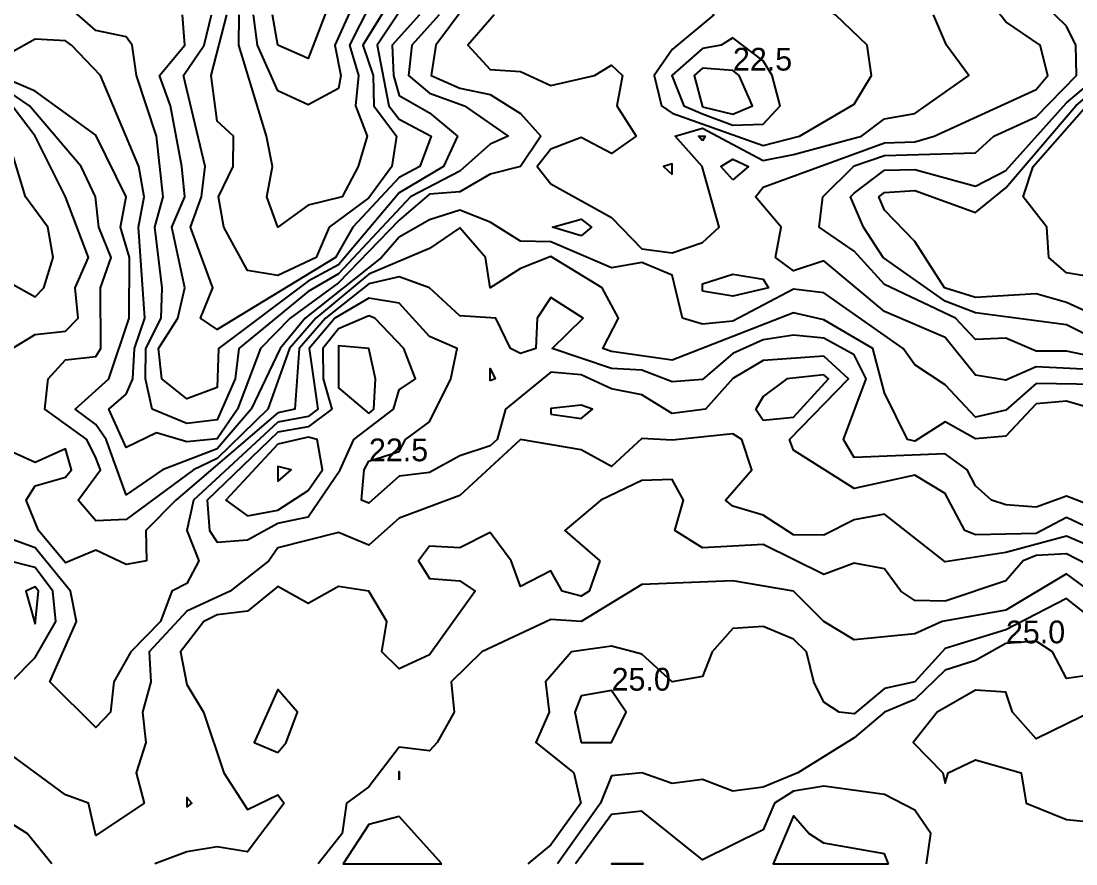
# Model space of a CAD drawing. Header units: metres. Extents: x 304729 to 308942, y 6403920 to 6405836.
# Drawn here: x 305387.1 to 305456.6, y 6404300 to 6404355.6 of the extents above; entities that cross this region are included whole.
import ezdxf

# ---------------------------------------------------------------- set-up
doc = ezdxf.new("R2010")
doc.units = ezdxf.units.M
for name, color, linetype in [('HOJDKURVOR_GRUND', 4, 'Continuous'), ('HOJDKURVOR_STOD', 6, 'Continuous'), ('HOJDKURVOR_TEXT', 2, 'Continuous')]:
    doc.layers.add(name, color=color, linetype=linetype)

msp = doc.modelspace()

# ---------------------------------------------------------------- linework, layer by layer
at = {"layer": 'HOJDKURVOR_GRUND'}
for points in [[(305436, 6404347.39, 21.5), (305438.38, 6404348, 21.5), (305442, 6404350.11, 21.5), (305443.13, 6404352, 21.5), (305442.85, 6404354, 21.5), (305440.76, 6404356, 21.5), (305440, 6404356.48, 21.5), (305436, 6404356.45, 21.5), (305434.05, 6404358, 21.5), (305438, 6404359.43, 21.5), (305439.1, 6404362, 21.5), (305438, 6404362.78, 21.5), (305434, 6404362.13, 21.5), (305432, 6404360.74, 21.5), (305430, 6404360, 21.5), (305429.58, 6404358, 21.5), (305432, 6404356.85, 21.5), (305432.74, 6404356, 21.5), (305430, 6404353.73, 21.5), (305428.8, 6404352, 21.5), (305429.3, 6404350, 21.5), (305430, 6404349.52, 21.5), (305436, 6404347.39, 21.5)], [(305417.38, 6404358, 20.5), (305414.42, 6404354, 20.5), (305414.1, 6404352, 20.5), (305416, 6404351.17, 20.5), (305418, 6404350.76, 20.5), (305420, 6404349.49, 20.5), (305421.33, 6404348, 20.5), (305420, 6404346, 20.5), (305418, 6404345.5, 20.5), (305416, 6404344.33, 20.5), (305414, 6404344.18, 20.5), (305412, 6404342.47, 20.5), (305408, 6404338.33, 20.5), (305404.8, 6404336, 20.5), (305402.85, 6404334, 20.5), (305401.33, 6404330, 20.5), (305400, 6404328.03, 20.5), (305398, 6404327.84, 20.5), (305396, 6404328.43, 20.5), (305394, 6404327.47, 20.5), (305392.84, 6404330, 20.5), (305394, 6404330.98, 20.5), (305394.44, 6404332, 20.5), (305394.55, 6404334, 20.5), (305395.23, 6404336, 20.5), (305394.8, 6404342, 20.5), (305395.18, 6404344, 20.5), (305394.82, 6404346, 20.5), (305392.3, 6404352, 20.5), (305390.39, 6404354, 20.5), (305390, 6404354.3, 20.5), (305388, 6404354.4, 20.5), (305386, 6404353.29, 20.5)], [(305413.21, 6404358, 19), (305410.54, 6404354, 19), (305411.31, 6404350, 19), (305412, 6404349.13, 19), (305414.1, 6404348, 19), (305413.36, 6404346, 19), (305412, 6404345.27, 19), (305408.93, 6404342, 19), (305407.8, 6404340, 19), (305400, 6404335.25, 19), (305398.9, 6404336, 19), (305399.7, 6404338, 19), (305398.24, 6404342, 19), (305398.96, 6404344, 19), (305399.21, 6404346, 19), (305397.78, 6404352, 19), (305399.13, 6404354, 19), (305399.61, 6404356, 19)], [(305412.05, 6404358, 18.5), (305409.6, 6404354, 18.5), (305410.28, 6404352, 18.5), (305410.32, 6404350, 18.5), (305411.81, 6404348, 18.5), (305411.51, 6404346, 18.5), (305410, 6404343.94, 18.5), (305407.38, 6404342, 18.5), (305406.53, 6404340, 18.5), (305404, 6404338.81, 18.5), (305402, 6404339.14, 18.5), (305400.44, 6404342, 18.5), (305400.08, 6404344, 18.5), (305401.04, 6404346, 18.5), (305401.08, 6404348, 18.5), (305400, 6404349, 18.5), (305399.59, 6404352, 18.5), (305400.63, 6404356, 18.5)], [(305410.75, 6404358, 18), (305408.72, 6404354, 18), (305409.32, 6404352, 18), (305409.11, 6404350, 18), (305409.88, 6404348, 18), (305409.3, 6404346, 18), (305408.23, 6404344, 18), (305406, 6404343.45, 18), (305404, 6404342, 18), (305403.27, 6404344, 18), (305403.64, 6404346, 18), (305403.24, 6404348, 18), (305401.42, 6404354, 18), (305401.44, 6404356, 18)], [(305407.87, 6404358, 17), (305406, 6404353.13, 17), (305404, 6404354, 17), (305403.65, 6404356, 17)], [(305458, 6404332.6, 20.5), (305454, 6404332.79, 20.5), (305452, 6404331.92, 20.5), (305450, 6404332.24, 20.5), (305448, 6404334.73, 20.5), (305444, 6404336.44, 20.5), (305440, 6404339.78, 20.5), (305438, 6404339.12, 20.5), (305436.81, 6404340, 20.5), (305437.18, 6404342, 20.5), (305435.49, 6404344, 20.5), (305436, 6404344.64, 20.5), (305444, 6404347.57, 20.5), (305446, 6404347.63, 20.5), (305447.27, 6404348, 20.5), (305454, 6404351.08, 20.5), (305454.77, 6404352, 20.5), (305454.26, 6404354, 20.5), (305452, 6404355.55, 20.5), (305450, 6404358.1, 20.5)], [(305413.34, 6404356, 19.5), (305411.54, 6404354, 19.5), (305411.61, 6404352, 19.5), (305412, 6404350.68, 19.5), (305414, 6404349.54, 19.5), (305415.83, 6404348, 19.5), (305414.92, 6404346, 19.5), (305412, 6404344.26, 19.5), (305408, 6404339.51, 19.5), (305406, 6404338.45, 19.5), (305400.08, 6404334, 19.5), (305400, 6404331.42, 19.5), (305398, 6404330.67, 19.5), (305396.34, 6404332, 19.5), (305396.12, 6404334, 19.5), (305397.4, 6404336, 19.5), (305397.85, 6404338, 19.5), (305397.01, 6404342, 19.5), (305397.86, 6404344, 19.5), (305397.67, 6404346, 19.5), (305396.92, 6404350, 19.5), (305396.19, 6404352, 19.5), (305397.85, 6404354, 19.5), (305397.7, 6404356, 19.5)], [(305418.26, 6404356, 21), (305416.52, 6404354, 21), (305418, 6404352.41, 21), (305420, 6404352.28, 21), (305422, 6404351.35, 21), (305424.88, 6404352, 21), (305426, 6404352.69, 21), (305426.72, 6404352, 21), (305426.34, 6404350, 21), (305427.62, 6404348, 21), (305426, 6404346.87, 21), (305424, 6404347.91, 21), (305422, 6404347.14, 21), (305421.1, 6404346, 21), (305422, 6404344.86, 21), (305426, 6404342.65, 21), (305428, 6404340.57, 21)], [(305428, 6404340.57, 21), (305430, 6404340.3, 21), (305432, 6404341, 21), (305433.1, 6404342, 21), (305431.96, 6404346, 21), (305430.18, 6404348, 21), (305432, 6404348.54, 21), (305436, 6404346.4, 21), (305438, 6404346.8, 21), (305442.48, 6404348, 21), (305444, 6404349.14, 21), (305446, 6404349.49, 21), (305449.55, 6404352, 21), (305448.09, 6404354, 21), (305447.22, 6404356, 21)], [(305432, 6404349.47, 22), (305434, 6404348.73, 22), (305436, 6404348.79, 22), (305437.12, 6404350, 22), (305436.59, 6404352, 22), (305436, 6404352.97, 22), (305434, 6404354.48, 22), (305433.23, 6404354, 22), (305432, 6404353.79, 22), (305429.98, 6404352, 22), (305430.77, 6404350, 22), (305432, 6404349.47, 22)], [(305462, 6404328.77, 21.5), (305456, 6404330.52, 21.5), (305454, 6404330.35, 21.5), (305452, 6404328.21, 21.5), (305450, 6404328.03, 21.5), (305448, 6404329.15, 21.5), (305446, 6404327.88, 21.5), (305445.52, 6404328, 21.5), (305444, 6404331.08, 21.5), (305443.23, 6404334, 21.5), (305440, 6404335.88, 21.5), (305438, 6404336.34, 21.5), (305430, 6404333.23, 21.5), (305426, 6404333.8, 21.5), (305425.42, 6404334, 21.5), (305426.46, 6404336, 21.5), (305425.38, 6404338, 21.5), (305422, 6404340.06, 21.5), (305420, 6404339.27, 21.5), (305418, 6404338, 21.5), (305417.68, 6404340, 21.5), (305416, 6404341.95, 21.5), (305414, 6404340.59, 21.5), (305410, 6404338.91, 21.5), (305406.5, 6404336, 21.5), (305404.77, 6404334, 21.5), (305403.33, 6404330, 21.5), (305400, 6404326.75, 21.5), (305398.44, 6404326, 21.5), (305394, 6404322.72, 21.5), (305392, 6404322.62, 21.5), (305390.83, 6404324, 21.5), (305392.29, 6404326, 21.5), (305392, 6404326.79, 21.5), (305391.39, 6404328, 21.5), (305388.62, 6404330, 21.5), (305388.84, 6404332, 21.5), (305390, 6404333.25, 21.5), (305392, 6404333.47, 21.5), (305392.32, 6404334, 21.5), (305392.3, 6404338, 21.5), (305393.01, 6404340, 21.5), (305392.2, 6404342, 21.5), (305391.96, 6404344, 21.5), (305391.02, 6404346, 21.5), (305387.63, 6404350, 21.5), (305384, 6404352.46, 21.5)], [(305460, 6404333.53, 19.5), (305456, 6404335.56, 19.5), (305450, 6404336.35, 19.5), (305448, 6404337.13, 19.5), (305443.9, 6404340, 19.5), (305442.6, 6404342, 19.5), (305441.75, 6404344, 19.5), (305442, 6404344.25, 19.5), (305444, 6404345.76, 19.5), (305446, 6404345.81, 19.5), (305450, 6404344.71, 19.5), (305452, 6404345.75, 19.5), (305456, 6404350.2, 19.5), (305458.12, 6404352, 19.5)], [(305460, 6404335.2, 19), (305456, 6404337.03, 19), (305454, 6404337.6, 19), (305450, 6404337.37, 19), (305447.95, 6404338, 19), (305446, 6404341.05, 19), (305444, 6404343.13, 19), (305443.62, 6404344, 19), (305444, 6404344.29, 19), (305446, 6404344.42, 19), (305450, 6404342.97, 19), (305452, 6404344.6, 19), (305456.6, 6404350, 19), (305458.94, 6404352, 19)], [(305458, 6404331.63, 21), (305454, 6404331.68, 21), (305452, 6404329.93, 21), (305450, 6404329.46, 21), (305448, 6404331.61, 21), (305446, 6404332.93, 21), (305445.22, 6404334, 21), (305440, 6404337.67, 21), (305438, 6404337.91, 21), (305434, 6404335.8, 21), (305432, 6404335.61, 21), (305430.67, 6404336, 21), (305430, 6404338.83, 21), (305428, 6404339.66, 21), (305426, 6404339.31, 21), (305422, 6404341.04, 21), (305420, 6404341.07, 21), (305418, 6404342.33, 21), (305416, 6404343.13, 21), (305414, 6404342.49, 21), (305412, 6404341.35, 21), (305410.83, 6404340, 21), (305405.8, 6404336, 21), (305404.14, 6404334, 21), (305402.24, 6404330, 21), (305400, 6404327.38, 21), (305396.39, 6404326, 21), (305394, 6404324.35, 21), (305392.68, 6404328, 21), (305392, 6404328.98, 21), (305390.62, 6404330, 21), (305392.85, 6404332, 21), (305394.19, 6404336, 21), (305394.21, 6404340, 21), (305393.63, 6404342, 21), (305394, 6404344, 21), (305392, 6404348.07, 21), (305388, 6404350.97, 21), (305386, 6404351.82, 21)], [(305386.48, 6404334, 22), (305388, 6404334.93, 22), (305390, 6404335.15, 22), (305390.83, 6404336, 22), (305390.62, 6404338, 22), (305391.5, 6404340, 22), (305390, 6404344, 22), (305388, 6404348, 22), (305386.47, 6404350, 22)], [(305458, 6404338.67, 18.5), (305456, 6404339, 18.5), (305454.83, 6404340, 18.5), (305454.69, 6404342, 18.5), (305453.14, 6404344, 18.5), (305453.79, 6404346, 18.5), (305457.32, 6404350, 18.5)], [(305432, 6404347.69, 20.5), (305431.72, 6404348, 20.5), (305432.17, 6404348, 20.5), (305432, 6404347.69, 20.5)], [(305434, 6404345.12, 20.5), (305433.21, 6404346, 20.5), (305434, 6404346.49, 20.5), (305435.03, 6404346, 20.5), (305434, 6404345.12, 20.5)], [(305430, 6404345.47, 21.5), (305430, 6404346.17, 21.5), (305429.43, 6404346, 21.5), (305430, 6404345.47, 21.5)], [(305424, 6404341.44, 20.5), (305422.1, 6404342, 20.5), (305424, 6404342.53, 20.5), (305424.67, 6404342, 20.5), (305424, 6404341.44, 20.5)], [(305458, 6404323.48, 22), (305456, 6404324.25, 22), (305454, 6404323.53, 22), (305452, 6404323.68, 22), (305451.05, 6404324, 22), (305450, 6404324.95, 22), (305449.45, 6404326, 22), (305448, 6404327.04, 22), (305442, 6404326.8, 22), (305441.29, 6404328, 22), (305442.78, 6404332, 22), (305442, 6404333.57, 22), (305440, 6404334.69, 22), (305438, 6404334.87, 22), (305436, 6404334.58, 22), (305434, 6404333.67, 22), (305432, 6404331.96, 22), (305430, 6404331.79, 22), (305428, 6404332.56, 22), (305426, 6404332.67, 22), (305422.07, 6404334, 22), (305424.13, 6404336, 22), (305422, 6404337.36, 22), (305421.09, 6404336, 22), (305421, 6404334, 22), (305420, 6404333.67, 22), (305419.33, 6404334, 22), (305418.36, 6404336, 22), (305416, 6404336.15, 22), (305414, 6404338, 22), (305412, 6404338.72, 22), (305410, 6404338.26, 22), (305407.13, 6404336, 22), (305405.41, 6404334, 22), (305405.12, 6404330, 22), (305404, 6404329.76, 22), (305397.26, 6404324, 22), (305395.28, 6404322, 22), (305395.33, 6404320, 22), (305394, 6404319.76, 22), (305392, 6404320.69, 22), (305390, 6404319.86, 22), (305388.21, 6404322, 22), (305387.39, 6404324, 22), (305388, 6404324.93, 22), (305390, 6404325.51, 22), (305390.39, 6404326, 22), (305390, 6404327.38, 22), (305388, 6404326.48, 22), (305384.64, 6404328, 22)], [(305432, 6404337.77, 20.5), (305432, 6404338.26, 20.5), (305434, 6404338.91, 20.5), (305436, 6404338.57, 20.5), (305436.35, 6404338, 20.5), (305434, 6404337.45, 20.5), (305432, 6404337.77, 20.5)], [(305400, 6404321.23, 23), (305402, 6404321.37, 23), (305404, 6404322.48, 23), (305406, 6404322.89, 23), (305408.1, 6404326, 23), (305409, 6404328, 23), (305411.63, 6404330, 23), (305412, 6404331.27, 23), (305413.07, 6404332, 23), (305412.3, 6404334, 23), (305410.38, 6404336, 23), (305410, 6404336.16, 23), (305408, 6404335.3, 23), (305406.95, 6404334, 23), (305406.98, 6404332, 23), (305407.56, 6404330, 23), (305406, 6404328.84, 23), (305404, 6404328.49, 23), (305399.33, 6404324, 23), (305399.49, 6404322, 23), (305400, 6404321.23, 23)], [(305410, 6404329.72, 23.5), (305410.32, 6404330, 23.5), (305410.44, 6404332, 23.5), (305410, 6404334, 23.5), (305408, 6404334.18, 23.5), (305408, 6404331.41, 23.5), (305410, 6404329.72, 23.5)], [(305418, 6404331.87, 22), (305418, 6404332.67, 22), (305418.33, 6404332, 22), (305418, 6404331.87, 22)], [(305436, 6404329.26, 23), (305438, 6404329.47, 23), (305440.29, 6404332, 23), (305440, 6404332.27, 23), (305437.56, 6404332, 23), (305436, 6404330.83, 23), (305435.51, 6404330, 23), (305436, 6404329.26, 23)], [(305422, 6404329.67, 23), (305424, 6404329.37, 23), (305424.75, 6404330, 23), (305424, 6404330.27, 23), (305422, 6404330.05, 23), (305422, 6404329.67, 23)], [(305458, 6404320.77, 23), (305456, 6404321.62, 23), (305452, 6404320.54, 23), (305448, 6404319.92, 23), (305444, 6404323.08, 23), (305442, 6404322.7, 23), (305440, 6404321.69, 23), (305438, 6404321.71, 23), (305436, 6404323, 23), (305434, 6404323.6, 23), (305433.5, 6404324, 23), (305435.25, 6404326, 23), (305434.58, 6404328, 23), (305434, 6404328.37, 23), (305430, 6404327.95, 23), (305428, 6404328.07, 23), (305426, 6404326.22, 23), (305424, 6404327.32, 23), (305420, 6404328, 23), (305416, 6404324.31, 23), (305412, 6404322.81, 23), (305410, 6404321.03, 23), (305408, 6404321.86, 23), (305404, 6404320.86, 23), (305403.39, 6404320, 23), (305400.85, 6404318, 23), (305398, 6404316.68, 23), (305395.51, 6404314, 23), (305395.61, 6404312, 23), (305395.08, 6404310, 23), (305395.28, 6404308, 23), (305394.65, 6404306, 23), (305395.17, 6404304, 23), (305392, 6404301.88, 23), (305391.5, 6404304, 23), (305390, 6404304.55, 23), (305386, 6404307.5, 23)], [(305402, 6404322.97, 23.5), (305404, 6404323.33, 23.5), (305406, 6404324.63, 23.5), (305406.93, 6404326, 23.5), (305406.59, 6404328, 23.5), (305406, 6404328.15, 23.5), (305404, 6404327.68, 23.5), (305400.57, 6404324, 23.5), (305402, 6404322.97, 23.5)], [(305404, 6404325.22, 24), (305404.88, 6404326, 24), (305404, 6404326.21, 24), (305404, 6404325.22, 24)], [(305458, 6404319.43, 23.5), (305456, 6404320.45, 23.5), (305454, 6404320.35, 23.5), (305453.13, 6404320, 23.5), (305452, 6404318.68, 23.5), (305448, 6404317.34, 23.5), (305446, 6404317.37, 23.5), (305445.07, 6404318, 23.5), (305444, 6404319.47, 23.5), (305442, 6404319.84, 23.5), (305440, 6404319.08, 23.5), (305436, 6404321.08, 23.5), (305432, 6404320.84, 23.5), (305430.17, 6404322, 23.5), (305430.74, 6404324, 23.5), (305430, 6404325.36, 23.5), (305428, 6404325.3, 23.5), (305425.3, 6404324, 23.5), (305422.92, 6404322, 23.5), (305425.22, 6404320, 23.5), (305424.51, 6404318, 23.5), (305424, 6404317.67, 23.5), (305422.75, 6404318, 23.5), (305422, 6404319.33, 23.5), (305420, 6404318.29, 23.5), (305419.37, 6404320, 23.5), (305418, 6404321.86, 23.5), (305416, 6404320.85, 23.5), (305414, 6404320.95, 23.5), (305413.26, 6404320, 23.5), (305414, 6404318.82, 23.5), (305416, 6404318.67, 23.5), (305417, 6404318, 23.5), (305414, 6404313.79, 23.5), (305412, 6404312.86, 23.5), (305410.86, 6404314, 23.5), (305411.17, 6404316, 23.5), (305410, 6404318, 23.5), (305408, 6404318.29, 23.5), (305406, 6404317.18, 23.5), (305404, 6404318.29, 23.5), (305402, 6404316.67, 23.5), (305400, 6404316.42, 23.5), (305399.12, 6404316, 23.5), (305397.58, 6404314, 23.5), (305398, 6404311.83, 23.5), (305399.1, 6404310, 23.5), (305400.43, 6404306, 23.5), (305402, 6404303.58, 23.5), (305404, 6404304.55, 23.5), (305404.41, 6404304, 23.5), (305402, 6404300.8, 23.5), (305400, 6404301.12, 23.5), (305398, 6404300.8, 23.5), (305395.88, 6404300, 23.5)], [(305386.42, 6404312, 23), (305388, 6404313.62, 23), (305389.35, 6404316, 23), (305389.15, 6404318, 23), (305388, 6404319.56, 23), (305386, 6404320.06, 23)], [(305458, 6404317.66, 24), (305456, 6404319.13, 24), (305452, 6404316.74, 24), (305447.8, 6404316, 24), (305446, 6404315.18, 24), (305442, 6404314.77, 24), (305440, 6404316, 24), (305438, 6404318, 24), (305434, 6404318.68, 24), (305428, 6404318.42, 24), (305424, 6404316, 24), (305422, 6404316.13, 24), (305417.45, 6404314, 24), (305415.43, 6404312, 24), (305415.61, 6404310, 24), (305414.5, 6404308, 24), (305414, 6404307.45, 24), (305412, 6404307.71, 24), (305410, 6404305.09, 24), (305408.53, 6404304, 24), (305408.23, 6404302, 24), (305406.65, 6404300, 24)], [(305388, 6404315.82, 23.5), (305388.21, 6404318, 23.5), (305388, 6404318.28, 23.5), (305387.37, 6404318, 23.5), (305388, 6404315.82, 23.5)], [(305458, 6404315.93, 24.5), (305456, 6404317.5, 24.5), (305452, 6404315.45, 24.5), (305448, 6404314.22, 24.5), (305446, 6404312, 24.5), (305444, 6404311.56, 24.5), (305442, 6404309.9, 24.5), (305441, 6404310, 24.5), (305440, 6404310.67, 24.5), (305439.33, 6404312, 24.5), (305438.86, 6404314, 24.5), (305438, 6404314.83, 24.5), (305436, 6404315.65, 24.5), (305434, 6404315.52, 24.5), (305432.64, 6404314, 24.5), (305432, 6404312.36, 24.5), (305430, 6404312, 24.5), (305428, 6404313.83, 24.5), (305427.43, 6404314, 24.5), (305426, 6404314.37, 24.5), (305423.36, 6404314, 24.5), (305421.65, 6404312, 24.5), (305421.89, 6404310, 24.5), (305421, 6404308, 24.5), (305423.5, 6404306, 24.5), (305423.96, 6404304, 24.5), (305422, 6404301.25, 24.5), (305420.48, 6404300, 24.5)], [(305404, 6404307.35, 24), (305404.54, 6404308, 24), (305405.29, 6404310, 24), (305404, 6404311.5, 24), (305402.44, 6404308, 24), (305404, 6404307.35, 24)], [(305458, 6404310.21, 25.5), (305454, 6404308.25, 25.5), (305452.44, 6404310, 25.5), (305452, 6404311.33, 25.5), (305450, 6404311.45, 25.5), (305447.47, 6404310, 25.5), (305445.89, 6404308, 25.5), (305447.83, 6404306, 25.5), (305448, 6404305.33, 25.5), (305448.18, 6404306, 25.5), (305450, 6404306.87, 25.5), (305453, 6404306, 25.5), (305453.33, 6404304, 25.5), (305456, 6404302.92, 25.5), (305458, 6404302.74, 25.5)], [(305389.09, 6404300, 23.5), (305387.46, 6404302, 23.5), (305381.06, 6404306, 23.5)], [(305412, 6404305.54, 24.5), (305412, 6404306.1, 24.5), (305412, 6404305.54, 24.5)], [(305446.77, 6404300, 25.5), (305447.05, 6404302, 25.5), (305446, 6404303.54, 25.5), (305444, 6404304.57, 25.5), (305440, 6404305.12, 25.5), (305438, 6404304.8, 25.5), (305436.73, 6404304, 25.5), (305436, 6404302.24, 25.5), (305432, 6404300.26, 25.5), (305428, 6404303.48, 25.5), (305426, 6404303.26, 25.5), (305423.62, 6404300, 25.5)], [(305398, 6404303.75, 23.5), (305398.33, 6404304, 23.5), (305398, 6404304.38, 23.5), (305398, 6404303.75, 23.5)], [(305414.8, 6404300, 24.5), (305412, 6404303.13, 24.5), (305410, 6404302.61, 24.5), (305408.31, 6404300, 24.5), (305414.8, 6404300, 24.5)], [(305444.26, 6404300, 26), (305444, 6404300.67, 26), (305440, 6404301.37, 26), (305439, 6404302, 26), (305438, 6404303.17, 26), (305436.66, 6404300, 26), (305444.26, 6404300, 26)], [(305428.1, 6404300, 26), (305426, 6404300, 26), (305428.1, 6404300, 26)], [(305438.14, 6404300, 26.5), (305438.14, 6404300, 26.5)]]:
    msp.add_polyline3d(points, dxfattribs=at)
at = {"layer": 'HOJDKURVOR_STOD'}
for points in [[(305410.45, 6404360, 17.5), (305407.76, 6404354, 17.5), (305408.14, 6404352, 17.5), (305408, 6404351.14, 17.5), (305406, 6404350.07, 17.5), (305404, 6404351, 17.5), (305402.65, 6404354, 17.5), (305402.38, 6404356, 17.5)], [(305414.64, 6404356, 20), (305412.82, 6404354, 20), (305412.61, 6404352, 20), (305414, 6404350.83, 20), (305416.3, 6404350, 20), (305419.17, 6404348, 20), (305418, 6404347.47, 20), (305416, 6404345.7, 20), (305412.74, 6404344, 20), (305408, 6404338.92, 20), (305406, 6404337.76, 20), (305401.43, 6404334, 20), (305401.17, 6404332, 20), (305400, 6404329.29, 20), (305398, 6404329.06, 20), (305395.71, 6404330, 20), (305395.26, 6404332, 20), (305395.29, 6404334, 20), (305396.29, 6404336, 20), (305396.36, 6404338, 20), (305395.89, 6404342, 20), (305396.43, 6404344, 20), (305396, 6404348, 20), (305394.67, 6404352, 20), (305394.38, 6404354, 20), (305394, 6404354.55, 20), (305392, 6404354.98, 20), (305388, 6404358.5, 20)], [(305458, 6404333.4, 20), (305456, 6404333.82, 20), (305454, 6404333.83, 20), (305452, 6404334.69, 20), (305450, 6404334.6, 20), (305448.68, 6404336, 20), (305444, 6404338.23, 20), (305442, 6404340.42, 20), (305439.68, 6404342, 20), (305439.92, 6404344, 20), (305442, 6404346.04, 20), (305444, 6404346.72, 20), (305450, 6404346.9, 20), (305451.21, 6404348, 20), (305454, 6404349.29, 20), (305456.66, 6404352, 20), (305456.6, 6404354, 20), (305456, 6404355.26, 20), (305453.19, 6404358, 20)], [(305432, 6404349.93, 22.5), (305434, 6404349.45, 22.5), (305435.29, 6404350, 22.5), (305434.42, 6404352, 22.5), (305434, 6404352.33, 22.5), (305432, 6404352.49, 22.5), (305431.44, 6404352, 22.5), (305432, 6404349.93, 22.5)], [(305386, 6404338.53, 22.5), (305388, 6404337.4, 22.5), (305388.57, 6404338, 22.5), (305389.19, 6404340, 22.5), (305388.83, 6404342, 22.5), (305387.35, 6404344, 22.5), (305386.15, 6404348, 22.5)], [(305458, 6404321.91, 22.5), (305456, 6404322.84, 22.5), (305454, 6404321.8, 22.5), (305450, 6404321.71, 22.5), (305449.28, 6404322, 22.5), (305448, 6404324.44, 22.5), (305446, 6404325.64, 22.5), (305442, 6404324.76, 22.5), (305438, 6404327.29, 22.5), (305437.74, 6404328, 22.5), (305441.63, 6404332, 22.5), (305440, 6404333.49, 22.5), (305436, 6404333.2, 22.5), (305434, 6404332.03, 22.5), (305432.19, 6404330, 22.5), (305430, 6404329.72, 22.5), (305428, 6404330.94, 22.5), (305426, 6404331.33, 22.5), (305424, 6404332.27, 22.5), (305422, 6404332.44, 22.5), (305419.01, 6404330, 22.5), (305418.46, 6404328, 22.5), (305418, 6404327.57, 22.5), (305416, 6404326.92, 22.5), (305414, 6404325.82, 22.5), (305412, 6404325.57, 22.5), (305410, 6404323.79, 22.5), (305409.5, 6404324, 22.5), (305409.68, 6404326, 22.5), (305410, 6404326.56, 22.5), (305412, 6404327.2, 22.5), (305412.42, 6404328, 22.5), (305414, 6404329.15, 22.5), (305415.39, 6404332, 22.5), (305415.82, 6404334, 22.5), (305414, 6404334.8, 22.5), (305412, 6404336.98, 22.5), (305410, 6404337.31, 22.5), (305407.76, 6404336, 22.5), (305406.05, 6404334, 22.5), (305406.64, 6404330, 22.5), (305406, 6404329.52, 22.5), (305404, 6404329.13, 22.5), (305398.44, 6404324, 22.5), (305398, 6404322, 22.5), (305398.79, 6404320, 22.5), (305398, 6404318.5, 22.5), (305397, 6404318, 22.5), (305396.26, 6404316, 22.5), (305394.29, 6404314, 22.5), (305393.18, 6404312, 22.5), (305392.95, 6404310, 22.5), (305392, 6404309, 22.5), (305388.96, 6404312, 22.5), (305390.72, 6404316, 22.5), (305390.33, 6404318, 22.5), (305388, 6404320.85, 22.5), (305386, 6404321.58, 22.5)], [(305458, 6404312.52, 25), (305456, 6404312.24, 25), (305455.06, 6404314, 25), (305454, 6404314.69, 25), (305452, 6404314.55, 25), (305450, 6404313.42, 25), (305448, 6404312.79, 25), (305446, 6404310.84, 25), (305444, 6404310, 25), (305442, 6404308.32, 25), (305438.28, 6404306, 25), (305436, 6404305.06, 25), (305434, 6404304.8, 25), (305432, 6404305.57, 25), (305430, 6404305.3, 25), (305428, 6404306, 25), (305426, 6404305.81, 25), (305425.26, 6404304, 25), (305422.43, 6404300, 25)], [(305424, 6404308, 25), (305426, 6404308, 25), (305426.97, 6404310, 25), (305426, 6404311.43, 25), (305424, 6404311.08, 25), (305423.58, 6404310, 25), (305424, 6404308, 25)]]:
    msp.add_polyline3d(points, dxfattribs=at)

# ---------------------------------------------------------------- texts
at = {"layer": 'HOJDKURVOR_TEXT'}
for s, p in [('22.5', (305434, 6404352.33, 22.5)), ('22.5', (305410, 6404326.56, 22.5)), ('25.0', (305452, 6404314.55, 25)), ('25.0', (305426, 6404311.43, 25))]:
    msp.add_text(s, height=1.5, dxfattribs=at).set_placement(p)

doc.saveas('drawing.dxf')
